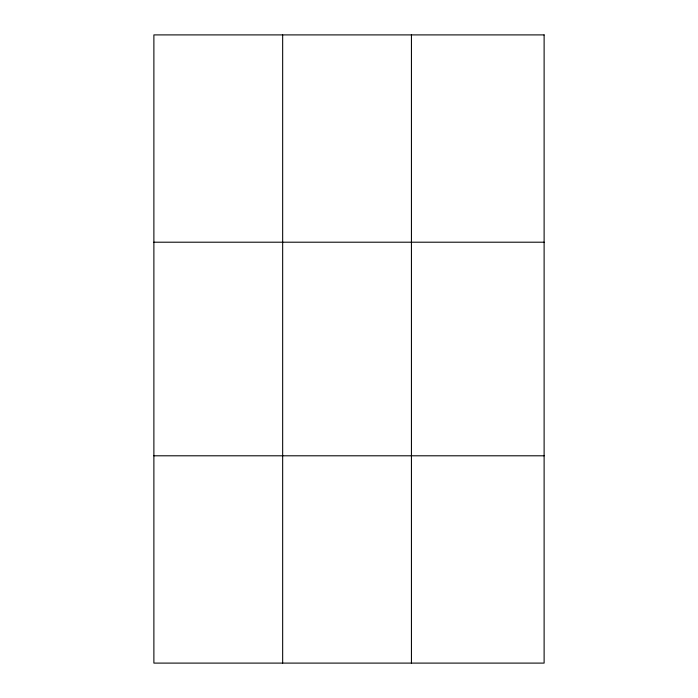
<?xml version="1.0" encoding="UTF-8"?>
<svg xmlns="http://www.w3.org/2000/svg" width="698" height="698" viewBox="0 0 698 698"><rect width="100%" height="100%" fill="white"/><g stroke="black" fill="none" stroke-linecap="round" stroke-linejoin="round"><path stroke-width="1.05" d="M153.883 242.206L544.117 242.206M153.883 455.794L544.117 455.794M411.436 34.9L411.436 663.1M282.664 34.9L282.664 663.1M544.117 34.9L153.883 34.9L153.883 663.1L544.117 663.1L544.117 34.9"/></g></svg>
